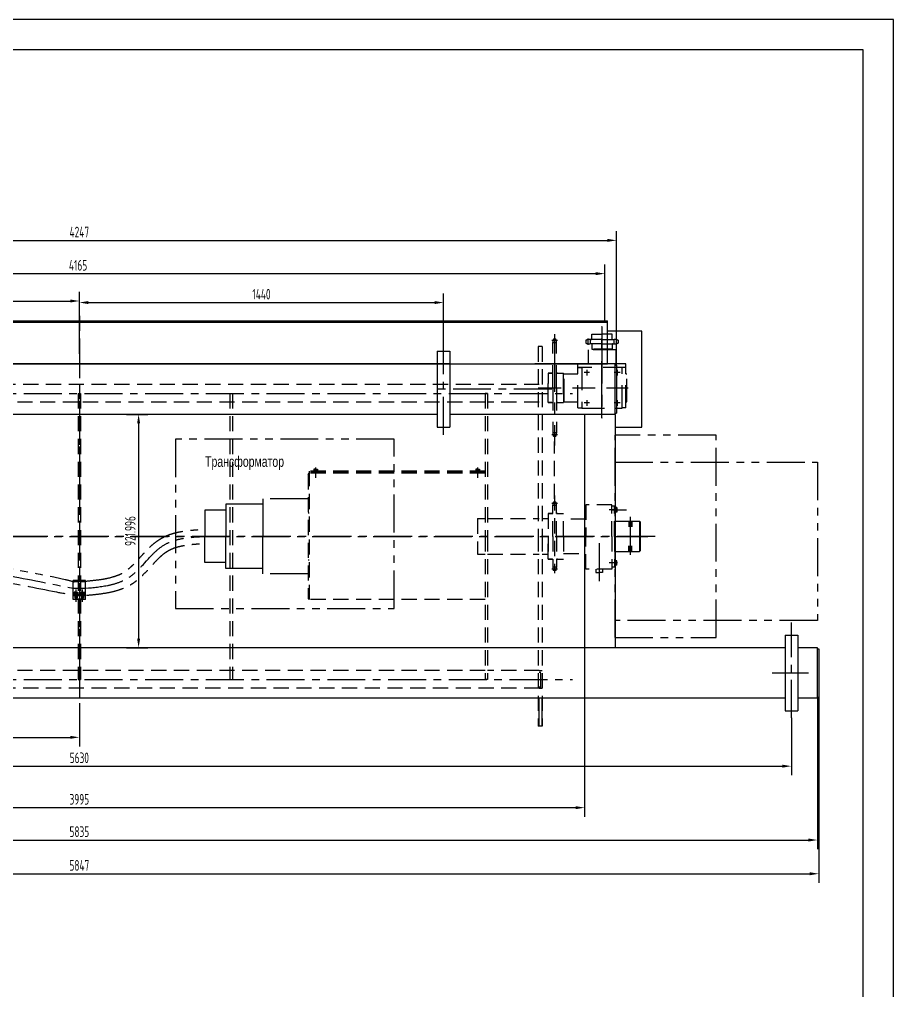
# Model space of a CAD drawing. Header units: millimetres. Extents: x 0 to 10092, y -2165 to 7128.
# Drawn here: x 6636 to 10092, y 3291 to 7128 of the extents above; entities that cross this region are included whole.
import ezdxf

# ---------------------------------------------------------------- set-up
doc = ezdxf.new("R2010")
doc.units = ezdxf.units.MM
doc.header["$LTSCALE"] = 120
for name, pattern in [('F', [0.75, 0.5, -0.25]), ('G', [2, 1.25, -0.25, 0.25, -0.25]), ('K', [2.5, 1.25, -0.25, 0.25, -0.25, 0.25, -0.25])]:
    doc.linetypes.add(name, pattern=pattern)
for name, color, linetype in [('01', 7, 'Continuous'), ('02', 1, 'Continuous'), ('04', 2, 'F'), ('05', 4, 'G'), ('07', 6, 'K'), ('08', 1, 'Continuous')]:
    doc.layers.add(name, color=color, linetype=linetype)
doc.styles.get("Standard").update_dxf_attribs({"font": 'isocp', "width": 0.707, "bigfont": 'intecad.shx'})

msp = doc.modelspace()

# ---------------------------------------------------------------- hatches: boundary and pattern name
at = {"layer": '01'}
msp.add_hatch(color=7, dxfattribs=at).paths.add_polyline_path([(7782.3, 4835.6), (7777.3, 4840.6), (7782.3, 4840.6)])
at = {"layer": '04', "linetype": 'F'}
msp.add_hatch(color=7, dxfattribs=at).paths.add_polyline_path([(7782.3, 5335.6), (7782.3, 5330.6), (7777.3, 5330.6)])

# ---------------------------------------------------------------- linework, layer by layer
at = {"layer": '01', "color": 7, "linetype": 'Continuous'}
for p, q in [((4785.8, 5937.6), (8960.8, 5937.6)), ((4785.8, 5931.6), (8960.8, 5931.6)), ((9096.8, 5896.2), (8960.8, 5896.2)), ((9096.8, 5517.1), (9096.8, 5896.2)), ((8288.3, 5817.6), (8338.3, 5817.6)), ((4785.8, 5767.6), (8960.8, 5767.6)), ((8338.3, 5767.6), (5123.3, 5767.6)), ((8990.8, 5767.6), (8673.3, 5767.6)), ((6868.3, 5650.6), (6878.3, 5650.6)), ((8288.3, 5567.6), (5458.3, 5567.6)), ((8990.8, 5567.6), (8338.3, 5567.6)), ((8990.8, 5572.6), (8996.8, 5572.6)), ((8990.8, 5567.6), (8990.8, 4645.7)), ((8288.3, 5517.6), (8338.3, 5517.6)), ((8990.8, 5517.1), (9096.8, 5517.1)), ((9000.4, 5190.6), (8967.4, 5190.6)), ((8991, 5198.3), (8988.4, 5198.3)), ((8991, 5182.9), (8988.4, 5182.9)), ((8997.4, 5199.5), (8991, 5199.5)), ((8991, 5181.8), (8991, 5199.5)), ((8991, 5195.6), (8997.4, 5195.6)), ((8991, 5185.6), (8997.4, 5185.6)), ((8997.4, 5181.8), (8991, 5181.8)), ((8997.4, 5199.5), (8997.4, 5181.8)), ((8991, 4988.3), (8988.4, 4988.3)), ((8991, 4989.5), (8991, 4971.8)), ((8991, 4972.9), (8988.4, 4972.9)), ((9663.3, 4695.7), (9713.3, 4695.7)), ((9663.3, 4645.7), (4083.3, 4645.7)), ((9790.8, 4645.7), (9713.3, 4645.7)), ((6868.3, 4520.6), (6878.3, 4520.6)), ((9663.3, 4445.7), (4083.3, 4445.7)), ((9663.3, 4445.7), (4083.3, 4445.7)), ((9790.8, 4445.7), (9713.3, 4445.7)), ((9790.8, 4445.7), (9713.3, 4445.7)), ((9790.8, 4450.7), (9796.8, 4450.7)), ((9663.3, 4395.7), (9713.3, 4395.7))]:
    msp.add_line(p, q, dxfattribs=at)
at = {"layer": '01', "color": 7}
for p, q in [((8960.8, 5767.6), (8960.8, 5937.6)), ((8288.3, 5817.6), (8288.3, 5517.6)), ((8338.3, 5817.6), (8338.3, 5517.6)), ((8990.8, 5567.6), (8990.8, 5767.6)), ((8990.8, 5762.6), (8996.8, 5762.6)), ((8996.8, 5762.6), (8996.8, 5572.6)), ((8870.8, 5567.6), (8870.8, 4645.7)), ((8988.4, 5145.6), (9087.8, 5145.6)), ((9090.8, 5142.6), (9087.8, 5145.6)), ((9087.8, 5145.6), (9087.8, 5025.6)), ((9090.8, 5142.6), (9090.8, 5028.6)), ((9087.8, 5025.6), (9090.8, 5028.6)), ((7777.3, 4992.6), (7782.3, 4992.6)), ((8988.4, 5025.6), (9087.8, 5025.6)), ((8997.4, 4989.5), (8991, 4989.5)), ((8997.4, 4971.8), (8997.4, 4989.5)), ((8991, 4985.6), (8997.4, 4985.6)), ((8991, 4975.6), (8997.4, 4975.6)), ((8997.4, 4971.8), (8991, 4971.8)), ((7782.3, 4835.6), (7777.3, 4840.6)), ((9663.3, 4695.7), (9663.3, 4395.7)), ((9713.3, 4695.7), (9713.3, 4395.7)), ((9790.8, 4445.7), (9790.8, 4645.7)), ((9790.8, 4640.7), (9796.8, 4640.7)), ((9796.8, 4640.7), (9796.8, 4450.7)), ((8691.3, 4335.6), (8691.3, 4445.7)), ((8703.3, 4335.6), (8703.3, 4445.7))]:
    msp.add_line(p, q, dxfattribs=at)
for points in [[(9972, 7008), (300, 7008)], [(9972, 120), (9972, 7008)]]:
    msp.add_lwpolyline(points, dxfattribs=at)
at = {"layer": '02', "color": 7}
for points in [[(10092, 7128), (0, 7128)], [(10092, 0), (10092, 7128)]]:
    msp.add_lwpolyline(points, dxfattribs=at)
at = {"layer": '04', "color": 7, "linetype": 'F'}
for p, q in [((6873.3, 5957), (6873.3, 4303.2)), ((8703.3, 5835.6), (8687.3, 5835.6)), ((8687.3, 5835.6), (8687.3, 5085.6)), ((8703.3, 5835.6), (8703.3, 5085.6)), ((9034.2, 5767.6), (8844.2, 5767.6)), ((8890.2, 5732.6), (8868.3, 5732.6)), ((8879.2, 5743.6), (8879.2, 5721.7)), ((9010.7, 5732.6), (8987.8, 5732.6)), ((8999.2, 5744.1), (8999.2, 5721.2)), ((8691.3, 5685.6), (5055.3, 5685.6)), ((6868.3, 5650.6), (6868.3, 4520.6)), ((6878.3, 5650.6), (6878.3, 4520.6)), ((7468.3, 5650.6), (7468.3, 4520.6)), ((7478.3, 5650.6), (7478.3, 4520.6)), ((8477.3, 5650.6), (8477.3, 5085.6)), ((8487.3, 5650.6), (8477.3, 5650.6)), ((8487.3, 5650.6), (8487.3, 5085.6)), ((6868.3, 5615.6), (5055.3, 5615.6)), ((8477.3, 5615.6), (6878.3, 5615.6)), ((8691.3, 5615.6), (8487.3, 5615.6)), ((8890.2, 5612.6), (8868.3, 5612.6)), ((8879.2, 5623.6), (8879.2, 5601.7)), ((9010.7, 5612.6), (8987.8, 5612.6)), ((8999.2, 5624.1), (8999.2, 5601.2)), ((6878.3, 5335.6), (6868.3, 5335.6)), ((7777.3, 5330.6), (7782.3, 5335.6)), ((7782.3, 5343.6), (7782.3, 4835.6)), ((8477.3, 5343.6), (7782.3, 5343.6)), ((8477.3, 5340.6), (7782.3, 5340.6)), ((8477.3, 5335.6), (7782.3, 5335.6)), ((7807.3, 5351), (7800.2, 5351)), ((7800.2, 5351), (7800.2, 5345.7)), ((7800.2, 5345.7), (7807.3, 5345.7)), ((7801.2, 5345.7), (7801.2, 5343.6)), ((7807.3, 5345.7), (7801.2, 5345.7)), ((7801.2, 5343.6), (7807.3, 5343.6)), ((7803.3, 5345.7), (7803.3, 5351)), ((7807.3, 5345.7), (7806.1, 5343.6)), ((7807.3, 5358.2), (7807.3, 5317.2)), ((7807.3, 5351), (7814.5, 5351)), ((7807.3, 5347.8), (7807.3, 5341.6)), ((7807.3, 5343.6), (7808.6, 5345.7)), ((7807.3, 5345.7), (7813.5, 5345.7)), ((7814.5, 5345.7), (7807.3, 5345.7)), ((7813.5, 5343.6), (7807.3, 5343.6)), ((7811.3, 5345.7), (7811.3, 5351)), ((7813.5, 5345.7), (7813.5, 5343.6)), ((7814.5, 5351), (7814.5, 5345.7)), ((8447.3, 5351), (8440.2, 5351)), ((8440.2, 5351), (8440.2, 5345.7)), ((8440.2, 5345.7), (8447.3, 5345.7)), ((8441.2, 5345.7), (8441.2, 5343.6)), ((8447.3, 5345.7), (8441.2, 5345.7)), ((8441.2, 5343.6), (8447.3, 5343.6)), ((8443.3, 5345.7), (8443.3, 5351)), ((8447.3, 5345.7), (8446.1, 5343.6)), ((8447.3, 5358.3), (8447.3, 5317.2)), ((8447.3, 5351), (8454.5, 5351)), ((8447.3, 5347.8), (8447.3, 5341.6)), ((8447.3, 5343.6), (8448.6, 5345.7)), ((8447.3, 5345.7), (8453.5, 5345.7)), ((8454.5, 5345.7), (8447.3, 5345.7)), ((8453.5, 5343.6), (8447.3, 5343.6)), ((8451.3, 5345.7), (8451.3, 5351)), ((8453.5, 5345.7), (8453.5, 5343.6)), ((8454.5, 5351), (8454.5, 5345.7)), ((7777.3, 5330.6), (7777.3, 4840.6)), ((8757, 5221.1), (8747.4, 5221.1)), ((8752.2, 5247.3), (8752.2, 4940.5)), ((8763.8, 5215.2), (8740.8, 5215.2)), ((8744.8, 5085.6), (8744.8, 5208.4)), ((8759.8, 5207.3), (8744.8, 5207.3)), ((8759.8, 5085.6), (8759.8, 5208.4)), ((8978.4, 5210.6), (8875.8, 5210.6)), ((8875.8, 5210.6), (8875.8, 5085.6)), ((8978.4, 5085.6), (8978.4, 5210.6)), ((8978.4, 5205.6), (8988.4, 5205.6)), ((8988.4, 5085.6), (8988.4, 5205.6)), ((7777.3, 5178.6), (7782.3, 5178.6)), ((8447.3, 5155.6), (8447.3, 5015.6)), ((8447.3, 5155.6), (8477.3, 5155.6)), ((8487.3, 5155.6), (8691.3, 5155.6)), ((8703.3, 5155.6), (8727.2, 5155.6)), ((8741.3, 5175.6), (8727.2, 5175.6)), ((8727.2, 5175.6), (8727.2, 5085.6)), ((8727.2, 5175.6), (8743.8, 5175.6)), ((8763.8, 5175.6), (8760.8, 5175.6)), ((8760.8, 5175.6), (8787.2, 5175.6)), ((8787.2, 5085.6), (8787.2, 5175.6)), ((8875.8, 5153.6), (8787.2, 5153.6)), ((9044.8, 5145.6), (9044.8, 5123.1)), ((9046.3, 5145.6), (9046.3, 5123.1)), ((9055.3, 5145.6), (9055.3, 5123.1)), ((9056.8, 5145.6), (9056.8, 5123.1)), ((8477.3, 5085.6), (8477.3, 4520.6)), ((8487.3, 5085.6), (8487.3, 4520.6)), ((8687.3, 5085.6), (8687.3, 4335.6)), ((8703.3, 5085.6), (8703.3, 4335.6)), ((8727.2, 5085.6), (8727.2, 5015.6)), ((8727.2, 4995.6), (8727.2, 5085.6)), ((8744.8, 5085.6), (8744.8, 4962.8)), ((8759.8, 5085.6), (8759.8, 4962.8)), ((8787.2, 5085.6), (8787.2, 4995.6)), ((8875.8, 4955.6), (8875.8, 5085.6)), ((8978.4, 5085.6), (8978.4, 4955.6)), ((8988.4, 5085.6), (8988.4, 4965.6)), ((9044.8, 5025.6), (9044.8, 5048.1)), ((9046.3, 5025.6), (9046.3, 5048.1)), ((9055.3, 5025.6), (9055.3, 5048.1)), ((9056.8, 5025.6), (9056.8, 5048.1)), ((8447.3, 5015.6), (8477.3, 5015.6)), ((8487.3, 5015.6), (8691.3, 5015.6)), ((8703.3, 5015.6), (8727.2, 5015.6)), ((8741.3, 4995.6), (8727.2, 4995.6)), ((8727.2, 4995.6), (8743.8, 4995.6)), ((8763.8, 4995.6), (8760.8, 4995.6)), ((8760.8, 4995.6), (8787.2, 4995.6)), ((8787.2, 5017.6), (8875.8, 5017.6)), ((8763.8, 4956.1), (8740.8, 4956.1)), ((8759.8, 4964), (8744.8, 4964)), ((8757, 4950.1), (8747.4, 4950.1)), ((8978.4, 4955.6), (8875.8, 4955.6)), ((8915.3, 4955.6), (8915.3, 4943.3)), ((8941.4, 4955.6), (8941.4, 4943.3)), ((8978.4, 4965.6), (8988.4, 4965.6)), ((8915.3, 4943.3), (8928.4, 4943.3)), ((8941.4, 4943.3), (8928.4, 4943.3)), ((6898.3, 4905.6), (6848.3, 4905.6)), ((6898.3, 4855.6), (6848.3, 4855.6)), ((6898.3, 4850.6), (6848.3, 4850.6)), ((6898.3, 4850.6), (6848.3, 4850.6)), ((6852.3, 4857.2), (6852.3, 4855.6)), ((6860.3, 4857.2), (6852.3, 4857.2)), ((6852.3, 4855.6), (6860.3, 4855.6)), ((6860.3, 4864.6), (6853.2, 4864.6)), ((6853.2, 4864.6), (6853.2, 4859.3)), ((6853.2, 4859.3), (6860.3, 4859.3)), ((6854.2, 4859.3), (6854.2, 4857.2)), ((6860.3, 4859.3), (6854.2, 4859.3)), ((6854.2, 4857.2), (6860.3, 4857.2)), ((6856.3, 4859.3), (6856.3, 4864.6)), ((6856.3, 4859.3), (6856.3, 4841.3)), ((6856.3, 4841.3), (6860.3, 4841.3)), ((6857.3, 4841.3), (6857.3, 4855.5)), ((6860.3, 4864.6), (6867.5, 4864.6)), ((6860.3, 4861.4), (6860.3, 4855.2)), ((6860.3, 4859.3), (6866.5, 4859.3)), ((6860.3, 4859.3), (6860.3, 4853.8)), ((6867.5, 4859.3), (6860.3, 4859.3)), ((6866.5, 4857.2), (6860.3, 4857.2)), ((6860.3, 4857.2), (6868.3, 4857.2)), ((6868.3, 4855.6), (6860.3, 4855.6)), ((6864.3, 4841.3), (6860.3, 4841.3)), ((6863.3, 4841.3), (6863.3, 4855.5)), ((6864.3, 4859.3), (6864.3, 4864.6)), ((6864.3, 4859.3), (6864.3, 4841.3)), ((6866.5, 4859.3), (6866.5, 4857.2)), ((6867.5, 4864.6), (6867.5, 4859.3)), ((6868.3, 4857.2), (6868.3, 4855.6)), ((6878.3, 4835.6), (6868.3, 4835.6)), ((6878.3, 4857.2), (6878.3, 4855.6)), ((6886.3, 4857.2), (6878.3, 4857.2)), ((6878.3, 4855.6), (6886.3, 4855.6)), ((6886.3, 4864.6), (6879.2, 4864.6)), ((6879.2, 4864.6), (6879.2, 4859.3)), ((6879.2, 4859.3), (6886.3, 4859.3)), ((6880.2, 4859.3), (6880.2, 4857.2)), ((6886.3, 4859.3), (6880.2, 4859.3)), ((6880.2, 4857.2), (6886.3, 4857.2)), ((6882.3, 4859.3), (6882.3, 4864.6)), ((6882.3, 4859.3), (6882.3, 4841.3)), ((6882.3, 4841.3), (6886.3, 4841.3)), ((6883.3, 4841.3), (6883.3, 4855.5)), ((6886.3, 4864.6), (6893.5, 4864.6)), ((6886.3, 4861.4), (6886.3, 4855.2)), ((6886.3, 4859.3), (6892.5, 4859.3)), ((6886.3, 4859.3), (6886.3, 4853.8)), ((6893.5, 4859.3), (6886.3, 4859.3)), ((6892.5, 4857.2), (6886.3, 4857.2)), ((6886.3, 4857.2), (6894.3, 4857.2)), ((6894.3, 4855.6), (6886.3, 4855.6)), ((6890.3, 4841.3), (6886.3, 4841.3)), ((6889.3, 4841.3), (6889.3, 4855.5)), ((6890.3, 4859.3), (6890.3, 4864.6)), ((6890.3, 4859.3), (6890.3, 4841.3)), ((6892.5, 4859.3), (6892.5, 4857.2)), ((6893.5, 4864.6), (6893.5, 4859.3)), ((6894.3, 4857.2), (6894.3, 4855.6)), ((8477.3, 4835.6), (7782.3, 4835.6)), ((6868.3, 4555.6), (5055.3, 4555.6)), ((8477.3, 4555.6), (6878.3, 4555.6)), ((8691.3, 4555.6), (8487.3, 4555.6)), ((8691.3, 4555.6), (8703.3, 4555.6)), ((8691.3, 4549.6), (8697.3, 4549.6)), ((8697.3, 4485.6), (8697.3, 4555.6)), ((8487.3, 4520.6), (8477.3, 4520.6)), ((8691.3, 4491.6), (8697.3, 4491.6)), ((8691.3, 4485.6), (5055.3, 4485.6)), ((8691.3, 4485.6), (8703.3, 4485.6)), ((8703.3, 4335.6), (8687.3, 4335.6)), ((8703.3, 4335.6), (8691.3, 4335.6))]:
    msp.add_line(p, q, dxfattribs=at)
at = {"layer": '04', "color": 7, "linetype": 'F', "ltscale": 1.5}
for p, q in [((8899.2, 5884.6), (8939.2, 5884.6)), ((8899.2, 5864.9), (8899.2, 5884.6)), ((8979.2, 5884.6), (8939.2, 5884.6)), ((8979.2, 5864.9), (8979.2, 5884.6)), ((8763.8, 5858.8), (8740.8, 5858.8)), ((8744.8, 5672.6), (8744.8, 5852)), ((8759.8, 5850.8), (8744.8, 5850.8)), ((8757, 5864.7), (8747.4, 5864.7)), ((8759.8, 5672.6), (8759.8, 5852)), ((8875.7, 5860.2), (8875.7, 5849.1)), ((8882.9, 5867.6), (8882.9, 5841.7)), ((8939.2, 5863.6), (8891.6, 5863.6)), ((8939.2, 5845.7), (8891.6, 5845.7)), ((8892.4, 5863.6), (8892.4, 5845.7)), ((8899.2, 5844.4), (8899.2, 5824.6)), ((8939.2, 5863.6), (8986.9, 5863.6)), ((8939.2, 5845.7), (8986.9, 5845.7)), ((8979.2, 5844.4), (8979.2, 5824.6)), ((8986.1, 5863.6), (8986.1, 5845.7)), ((8995.6, 5867.6), (8995.6, 5841.7)), ((9002.7, 5860.2), (9002.7, 5849.1)), ((8884.2, 5822.6), (8884.2, 5767.6)), ((8994.2, 5822.6), (8884.2, 5822.6)), ((8899.2, 5824.6), (8939.2, 5824.6)), ((8959.5, 5824.6), (8906.8, 5824.6)), ((8919.2, 5824.6), (8919.2, 5822.6)), ((8979.2, 5824.6), (8939.2, 5824.6)), ((8959.2, 5824.6), (8959.2, 5822.6)), ((8994.2, 5822.6), (8994.2, 5767.6)), ((8844.2, 5593.1), (8844.2, 5767.6)), ((9018.7, 5767.6), (8859.7, 5767.6)), ((9034.2, 5593.1), (9034.2, 5767.6)), ((8741.3, 5730.1), (8727.2, 5730.1)), ((8727.2, 5730.1), (8727.2, 5690.1)), ((8727.2, 5730.1), (8743.8, 5730.1)), ((8763.8, 5730.1), (8760.8, 5730.1)), ((8760.8, 5730.1), (8787.2, 5730.1)), ((8787.2, 5685.2), (8787.2, 5730.1)), ((8789.2, 5727.6), (8844.2, 5727.6)), ((8789.2, 5617.6), (8789.2, 5727.6)), ((9034.2, 5752.6), (8844.2, 5752.6)), ((8844.2, 5752.1), (8859.2, 5752.1)), ((8859.2, 5752.6), (8859.2, 5592.6)), ((9019.2, 5592.6), (9019.2, 5752.6)), ((9034.2, 5752.1), (9019.2, 5752.1)), ((9034.2, 5727.6), (9037.2, 5727.6)), ((9037.2, 5617.6), (9037.2, 5727.6)), ((8727.2, 5655.1), (8727.2, 5690.1)), ((8787.2, 5692.6), (8789.2, 5692.6)), ((8787.2, 5652.6), (8787.2, 5692.6)), ((8687.3, 5672.6), (9043.2, 5672.6)), ((8727.2, 5615.1), (8727.2, 5655.1)), ((8744.8, 5672.6), (8744.8, 5493.3)), ((8759.8, 5672.6), (8759.8, 5493.3)), ((8787.2, 5660), (8787.2, 5615.1)), ((8787.2, 5652.6), (8789.2, 5652.6)), ((8741.3, 5615.1), (8727.2, 5615.1)), ((8727.2, 5615.1), (8743.8, 5615.1)), ((8763.8, 5615.1), (8760.8, 5615.1)), ((8760.8, 5615.1), (8787.2, 5615.1)), ((8789.2, 5617.6), (8844.2, 5617.6)), ((9034.2, 5617.6), (9037.2, 5617.6)), ((8844.2, 5593.1), (8859.2, 5593.1)), ((8859.2, 5592.6), (9019.2, 5592.6)), ((9034.2, 5593.1), (9019.2, 5593.1)), ((8759.8, 5494.5), (8744.8, 5494.5)), ((8763.8, 5486.5), (8740.8, 5486.5)), ((8757, 5480.6), (8747.4, 5480.6))]:
    msp.add_line(p, q, dxfattribs=at)
at = {"layer": '04', "color": 7}
msp.add_line((8752.2, 5233.5), (8752.2, 5460), dxfattribs=at)
at = {"layer": '04', "color": 7, "linetype": 'F', "ltscale": 1.5}
for centre, radius, start, end in [((8775.3, 5852.4), 30.5, 156.2157, 180.7661), ((8729.3, 5852), 30.5, 359.9907, 24.614), ((8891.6, 5825.5), 38.1, 90.0023, 114.6269), ((8891.6, 5883.8), 38.1, 245.3757, 270), ((8898, 5864.9), 1.27, 270, 0), ((8898, 5844.4), 1.27, 0, 90), ((8980.5, 5864.9), 1.27, 180, 270), ((8980.5, 5844.4), 1.27, 90, 180), ((8986.9, 5825.5), 38.1, 65.3721, 89.9966), ((8986.9, 5883.8), 38.1, 270, 294.6243), ((8743.8, 5731.2), 1.02, 270, 0), ((8760.8, 5731.2), 1.02, 180, 270), ((8743.8, 5614.1), 1.02, 0, 90), ((8760.8, 5614.1), 1.02, 90, 180), ((8775.3, 5492.9), 30.5, 179.2339, 203.7843), ((8729.3, 5493.3), 30.5, 335.386, 0.0093)]:
    msp.add_arc(centre, radius, start, end, dxfattribs=at)
at = {"layer": '04', "color": 7, "linetype": 'F'}
for centre, radius, start, end in [((8775.3, 5208.9), 30.5, 156.2157, 180.7661), ((8729.3, 5208.5), 30.5, 359.9907, 24.614), ((8743.8, 5176.7), 1.02, 270, 0), ((8760.8, 5176.7), 1.02, 180, 270), ((8743.8, 4994.6), 1.02, 0, 90), ((8760.8, 4994.6), 1.02, 90, 180), ((8775.3, 4962.4), 30.5, 179.2339, 203.7843), ((8729.3, 4962.8), 30.5, 335.386, 0.0093)]:
    msp.add_arc(centre, radius, start, end, dxfattribs=at)
at = {"layer": '05', "color": 7, "linetype": 'G', "ltscale": 1.5}
for p, q in [((8939.2, 5552.8), (8939.2, 5914.2)), ((8939.2, 5914.2), (8939.2, 5552.8)), ((8752.2, 5884.9), (8752.2, 5471)), ((8752.2, 5881.1), (8752.2, 5444.7))]:
    msp.add_line(p, q, dxfattribs=at)
at = {"layer": '05', "color": 7, "linetype": 'G'}
for p, q in [((6873.3, 5860.6), (6873.3, 4329.2)), ((8740.5, 5667.6), (8286.9, 5667.6)), ((8978.4, 5190.6), (9036.6, 5190.6)), ((9050.8, 5163), (9050.8, 4998.8)), ((8928.4, 5058.5), (8928.4, 4892.3)), ((9755.5, 4545.7), (9611.9, 4545.7))]:
    msp.add_line(p, q, dxfattribs=at)
at = {"layer": '05', "color": 7}
for p, q in [((8313.3, 5486.3), (8313.3, 5865.1)), ((4973.7, 5650.6), (8822.5, 5650.6)), ((4194.2, 5085.6), (9120.2, 5085.6)), ((9149.4, 5085.6), (4655.1, 5085.6)), ((9000.4, 4980.6), (8967.4, 4980.6)), ((6848.3, 4850.6), (6848.3, 4910.6)), ((6898.3, 4910.6), (6848.3, 4910.6)), ((6848.3, 4880.6), (6898.3, 4880.6)), ((6860.3, 4827.4), (6860.3, 4875.5)), ((6886.3, 4827.4), (6886.3, 4875.5)), ((6898.3, 4850.6), (6898.3, 4910.6)), ((6848.3, 4835.6), (6848.3, 4850.6)), ((6898.3, 4835.6), (6848.3, 4835.6)), ((6898.3, 4835.6), (6898.3, 4850.6)), ((9688.3, 4368.5), (9688.3, 4745.3)), ((4973.7, 4520.6), (8822.5, 4520.6))]:
    msp.add_line(p, q, dxfattribs=at)
at = {"layer": '05', "color": 7, "linetype": 'G'}
msp.add_open_spline([(5085.5, 5311.5), (5083.2, 5278), (5067, 5040.9), (5985, 5054), (6499.8, 4950.6), (6848.3, 4880.6)], degree=3, knots=[0, 0, 0, 0, 95.644171, 677.323583, 1896.623786, 1896.623786, 1896.623786, 1896.623786], dxfattribs=at)
at = {"layer": '05', "color": 7}
msp.add_open_spline([(6898.3, 4880.6), (6960.3, 4886.5), (7087.5, 4898.4), (7187.2, 5075.1), (7311.4, 5082.3), (7370, 5085.6)], degree=3, knots=[0, 0, 0, 0, 177.273062, 364.016299, 530.460402, 530.460402, 530.460402, 530.460402], dxfattribs=at)
at = {"layer": '07', "color": 7, "linetype": 'K'}
for p, q in [((8118, 5469.5), (7253.6, 5469.5)), ((7253.6, 5469.5), (7253.6, 4800.5)), ((8118, 4800.5), (8118, 5469.5)), ((8990.8, 4685.6), (8990.8, 5485.6)), ((9390.8, 5485.6), (8990.8, 5485.6)), ((9390.8, 4685.6), (9390.8, 5485.6)), ((8990.8, 5378.3), (9790.8, 5378.3)), ((9790.8, 5378.3), (9790.8, 4753.3)), ((7777.3, 5233.7), (7598.5, 5233.7)), ((7598.5, 5233.7), (7598.5, 5085.6)), ((7453, 5189.2), (7370, 5189.2)), ((7370, 5189.2), (7370, 5085.6)), ((7598.5, 5213.2), (7453, 5213.2)), ((7453, 5213.2), (7453, 5085.6)), ((7370, 4982.1), (7370, 5085.6)), ((7453, 4958.1), (7453, 5085.6)), ((7598.5, 4937.6), (7598.5, 5085.6)), ((7453, 4982.1), (7370, 4982.1)), ((7598.5, 4958.1), (7453, 4958.1)), ((7777.3, 4937.6), (7598.5, 4937.6)), ((7253.6, 4800.5), (8118, 4800.5)), ((9790.8, 4753.3), (8990.8, 4753.3)), ((8990.8, 4685.6), (9390.8, 4685.6))]:
    msp.add_line(p, q, dxfattribs=at)
for points, knots in [([(5061.6, 5313.4), (5061, 5304.4), (5060.3, 5295.1), (5059.3, 5276.6), (5059, 5267.3), (5058.8, 5248.7), (5059, 5239.4), (5060, 5226.6), (5060.3, 5222.9), (5061.1, 5216.8), (5061.4, 5214.3), (5062.3, 5208.7), (5062.9, 5205.5), (5064.2, 5199.2), (5064.9, 5196.1), (5067.4, 5187), (5069.3, 5181), (5074.9, 5166.6), (5078.9, 5158.3), (5088.1, 5142.6), (5093.3, 5135.1), (5104.7, 5121.2), (5111, 5114.7), (5124.3, 5102.6), (5131.4, 5097), (5146.4, 5086.6), (5154.3, 5081.8), (5170.7, 5072.9), (5179.2, 5068.7), (5201.8, 5059), (5216.2, 5053.9), (5246.3, 5044.8), (5261.9, 5040.9), (5298.2, 5034.1), (5314.9, 5031.2), (5349, 5026.2), (5366.5, 5024.1), (5408.7, 5019.5), (5437.9, 5017.4), (5500.9, 5014.3), (5530.8, 5013.2), (5576.5, 5011.6), (5592.6, 5011.2), (5617.9, 5010.4), (5627.3, 5010.1), (5646.4, 5009.4), (5656.2, 5009.1), (5675.5, 5008.3), (5685.1, 5007.9), (5713.8, 5006.7), (5732.7, 5005.8), (5788.7, 5002.9), (5825.2, 5000.8), (5932.1, 4993.4), (6000.1, 4987.5), (6234.6, 4963.1), (6385.8, 4939.9), (6616.2, 4898.8), (6700.1, 4882.4), (6804.6, 4861.6), (6825.7, 4857.4), (6852.3, 4855.6)], [0, 0, 0, 0, 25.952687, 25.952687, 51.905373, 51.905373, 77.85806, 77.85806, 88.231913, 88.231913, 95.214509, 95.214509, 104.395083, 104.395083, 113.575657, 113.575657, 131.936804, 131.936804, 159.661606, 159.661606, 187.386408, 187.386408, 215.11121, 215.11121, 242.836012, 242.836012, 270.560813, 270.560813, 298.285615, 298.285615, 341.470928, 341.470928, 384.656242, 384.656242, 427.841555, 427.841555, 471.026868, 471.026868, 540.173267, 540.173267, 609.319667, 609.319667, 646.808746, 646.808746, 669.065095, 669.065095, 692.447173, 692.447173, 715.829251, 715.829251, 762.593406, 762.593406, 856.121717, 856.121717, 1043.178338, 1043.178338, 1527.485021, 1527.485021, 1818.912455, 1818.912455, 1892.817761, 1892.817761, 1892.817761, 1892.817761]), ([(5119.3, 5311.5), (5116.8, 5300.2), (5115.7, 5282), (5115.2, 5273), (5114.9, 5264.3), (5114.8, 5247.6), (5115.1, 5239.7), (5116, 5229.2), (5116.3, 5226.2), (5117, 5221.4), (5117.3, 5219.6), (5117.9, 5215.9), (5118.3, 5214.1), (5119.5, 5208.8), (5120.4, 5205.4), (5123.4, 5196), (5125.7, 5190.2), (5131.2, 5179.3), (5134.4, 5174.2), (5141.6, 5164.3), (5145.6, 5159.7), (5154.5, 5150.7), (5159.3, 5146.4), (5170, 5138.2), (5175.8, 5134.3), (5188.2, 5126.9), (5194.9, 5123.4), (5209, 5116.8), (5216.5, 5113.6), (5237.3, 5105.9), (5251.4, 5101.6), (5281.1, 5093.9), (5300.8, 5090.6), (5333.7, 5084.9), (5350.9, 5082.4), (5382.2, 5078.3), (5400.4, 5076.5), (5452.4, 5072.8), (5482.8, 5071.2), (5544.2, 5068.7), (5575.3, 5067.7), (5617.6, 5066.4), (5629.1, 5066), (5649.5, 5065.3), (5658.4, 5065), (5676.2, 5064.3), (5685, 5064), (5711.4, 5062.9), (5728.8, 5062.1), (5780.3, 5059.5), (5814, 5057.5), (5912.9, 5051), (5976.1, 5045.8), (6209.2, 5023), (6363, 5000.2), (6596.7, 4959.4), (6682, 4943), (6796.9, 4920.3), (6827.4, 4914.2), (6852.3, 4905.6)], [0, 0, 0, 0, 26.815106, 26.815106, 53.630212, 53.630212, 80.445318, 80.445318, 91.652491, 91.652491, 99.103043, 99.103043, 106.553595, 106.553595, 121.4547, 121.4547, 149.181467, 149.181467, 176.908235, 176.908235, 204.635002, 204.635002, 232.36177, 232.36177, 260.088537, 260.088537, 287.815304, 287.815304, 315.542072, 315.542072, 361.31322, 361.31322, 407.084368, 407.084368, 452.855517, 452.855517, 498.626665, 498.626665, 571.112847, 571.112847, 643.599029, 643.599029, 670.614719, 670.614719, 691.89349, 691.89349, 713.172261, 713.172261, 755.729802, 755.729802, 840.844885, 840.844885, 1011.075051, 1011.075051, 1492.67198, 1492.67198, 1786.352097, 1786.352097, 1892.817761, 1892.817761, 1892.817761, 1892.817761]), ([(6895.7, 4908.5), (6908.7, 4909.7), (6921.6, 4911), (6946.6, 4913.8), (6958.9, 4915.4), (6982.4, 4919.5), (6993.6, 4922), (7012.4, 4927.4), (7020.2, 4930), (7034.9, 4936.1), (7041.9, 4939.6), (7050.1, 4944.4), (7051.7, 4945.4), (7054.4, 4947.1), (7055.5, 4947.9), (7057.8, 4949.4), (7058.9, 4950.2), (7062.3, 4952.6), (7064.5, 4954.4), (7072.3, 4960.6), (7077.9, 4965.6), (7089, 4976.3), (7094.6, 4982), (7105.8, 4994), (7111.4, 5000.2), (7122.9, 5012.9), (7128.8, 5019.3), (7141, 5032.2), (7147.3, 5038.5), (7160.4, 5050.9), (7167.3, 5056.9), (7177.4, 5064.6), (7180.1, 5066.6), (7185.6, 5070.5), (7188.5, 5072.3), (7192.8, 5075), (7194.3, 5075.9), (7197.2, 5077.6), (7198.7, 5078.5), (7203.1, 5080.9), (7206.1, 5082.4), (7215.1, 5086.8), (7221.2, 5089.4), (7236.9, 5095.2), (7246.6, 5098.1), (7266, 5102.8), (7275.8, 5104.7), (7295.5, 5107.7), (7305.4, 5108.9), (7325.1, 5110.8), (7334.9, 5111.5), (7352.6, 5112.7), (7360.5, 5113.2), (7368.4, 5113.6)], [0, 0, 0, 0, 37.261092, 37.261092, 74.522184, 74.522184, 111.783276, 111.783276, 140.024199, 140.024199, 168.265122, 168.265122, 174.973141, 174.973141, 179.987877, 179.987877, 185.002614, 185.002614, 195.032088, 195.032088, 219.976884, 219.976884, 244.921681, 244.921681, 269.866478, 269.866478, 294.811275, 294.811275, 319.756072, 319.756072, 344.700869, 344.700869, 353.757869, 353.757869, 362.763774, 362.763774, 367.242015, 367.242015, 371.720257, 371.720257, 380.676741, 380.676741, 398.589708, 398.589708, 425.999554, 425.999554, 453.409401, 453.409401, 480.819247, 480.819247, 508.229093, 508.229093, 530.460402, 530.460402, 530.460402, 530.460402]), ([(6901, 4852.8), (6913.8, 4854), (6926.8, 4855.2), (6952.8, 4858.1), (6965.9, 4859.9), (6992, 4864.4), (7005, 4867.1), (7027.8, 4873.5), (7037.7, 4876.8), (7057.1, 4884.6), (7066.6, 4889.2), (7079.1, 4896.5), (7082.3, 4898.5), (7090.5, 4903.9), (7095.3, 4907.3), (7104.5, 4914.5), (7108.9, 4918.3), (7120.4, 4928.6), (7127.2, 4935.3), (7140.3, 4948.9), (7146.6, 4955.7), (7158.9, 4969.2), (7164.9, 4975.9), (7176.8, 4988.6), (7182.7, 4994.8), (7194.4, 5006.1), (7200.3, 5011.4), (7208.4, 5017.9), (7210.6, 5019.6), (7215.6, 5023.2), (7218.4, 5025), (7222.1, 5027.3), (7223.1, 5027.9), (7225.2, 5029.1), (7226.2, 5029.7), (7229.4, 5031.4), (7231.5, 5032.5), (7238, 5035.7), (7242.6, 5037.6), (7254.4, 5041.9), (7262, 5044.2), (7277.8, 5048), (7286.1, 5049.6), (7303.2, 5052.2), (7312.1, 5053.3), (7330.2, 5055), (7339.5, 5055.7), (7356.4, 5056.8), (7364, 5057.3), (7371.6, 5057.7)], [0, 0, 0, 0, 36.663996, 36.663996, 73.327991, 73.327991, 109.991987, 109.991987, 138.487243, 138.487243, 166.9825, 166.9825, 177.117972, 177.117972, 192.844183, 192.844183, 208.570394, 208.570394, 235.00663, 235.00663, 261.442866, 261.442866, 287.879102, 287.879102, 314.315338, 314.315338, 340.751574, 340.751574, 350.790317, 350.790317, 363.070554, 363.070554, 367.555948, 367.555948, 372.041342, 372.041342, 381.01213, 381.01213, 398.953706, 398.953706, 426.416583, 426.416583, 453.87946, 453.87946, 481.342336, 481.342336, 508.805213, 508.805213, 530.460402, 530.460402, 530.460402, 530.460402])]:
    msp.add_open_spline(points, degree=3, knots=knots, dxfattribs=at)
at = {"layer": '08', "color": 7}
for p, q in [((4785.8, 6255), (8960.8, 6255)), ((8996.8, 5762.6), (8996.8, 6291)), ((8950.8, 5934.5), (8950.8, 6159.6)), ((4821.8, 6123.6), (8914.8, 6123.6)), ((6873.3, 5860.6), (6873.3, 6051.4)), ((6873.3, 5807.1), (6873.3, 6045.4)), ((8313.3, 5865.1), (8313.3, 6045.4)), ((5469.3, 6015.4), (6837.3, 6015.4)), ((6909.3, 6009.4), (8277.3, 6009.4)), ((7060.1, 5567.6), (7143.6, 5567.6)), ((7107.6, 5531.6), (7107.6, 4681.7)), ((7060.1, 4645.7), (7143.6, 4645.7)), ((8870.8, 4645.7), (8870.8, 3977.7)), ((9790.8, 4445.7), (9790.8, 3849.8)), ((9796.8, 4450.9), (9796.8, 3716.6)), ((9688.3, 4368.5), (9688.3, 4141.6)), ((6873.3, 4303.2), (6873.3, 4255.5)), ((4094.3, 4291.5), (6837.3, 4291.5)), ((4094.3, 4177.6), (9652.3, 4177.6)), ((4911.8, 4013.7), (8834.8, 4013.7)), ((3991.8, 3885.8), (9754.8, 3885.8)), ((3985.8, 3752.6), (9760.8, 3752.6))]:
    msp.add_line(p, q, dxfattribs=at)
for points in [[(8960.8, 6261), (8960.8, 6249), (8996.8, 6255)], [(8914.8, 6129.6), (8914.8, 6117.6), (8950.8, 6123.6)], [(6837.3, 6021.4), (6837.3, 6009.4), (6873.3, 6015.4)], [(6909.3, 6015.4), (6909.3, 6003.4), (6873.3, 6009.4)], [(8277.3, 6015.4), (8277.3, 6003.4), (8313.3, 6009.4)], [(7101.6, 5531.6), (7113.6, 5531.6), (7107.6, 5567.6)], [(7101.6, 4681.7), (7113.6, 4681.7), (7107.6, 4645.7)], [(6837.3, 4297.5), (6837.3, 4285.5), (6873.3, 4291.5)], [(9652.3, 4183.6), (9652.3, 4171.6), (9688.3, 4177.6)], [(8834.8, 4019.7), (8834.8, 4007.7), (8870.8, 4013.7)], [(9754.8, 3891.8), (9754.8, 3879.8), (9790.8, 3885.8)], [(9760.8, 3758.6), (9760.8, 3746.6), (9796.8, 3752.6)]]:
    msp.add_solid(points, dxfattribs=at)

# ---------------------------------------------------------------- texts
at = {"layer": '01', "insert": (7370.4, 5402.3), "char_height": 42, "attachment_point": 1}
msp.add_mtext('{\\fArial|b0|i0|c204|p34;Трансформатор}', dxfattribs=at)
at = {"layer": '08', "color": 7, "char_height": 42, "attachment_point": 5}
for s, insert in [('4247', (6873.3, 6288)), ('4165', (6868.3, 6156.6)), ('1440', (7593.3, 6042.4)), ('5630', (6873.3, 4210.6)), ('3995', (6873.3, 4046.7)), ('5835', (6873.3, 3918.8)), ('5847', (6873.3, 3785.6))]:
    msp.add_mtext(s, dxfattribs=dict(at, insert=insert))
at = {"layer": '08', "color": 7, "insert": (7074.6, 5106.6), "char_height": 42, "attachment_point": 5, "rotation": 90}
msp.add_mtext('921.996', dxfattribs=at)

doc.saveas('drawing.dxf')
